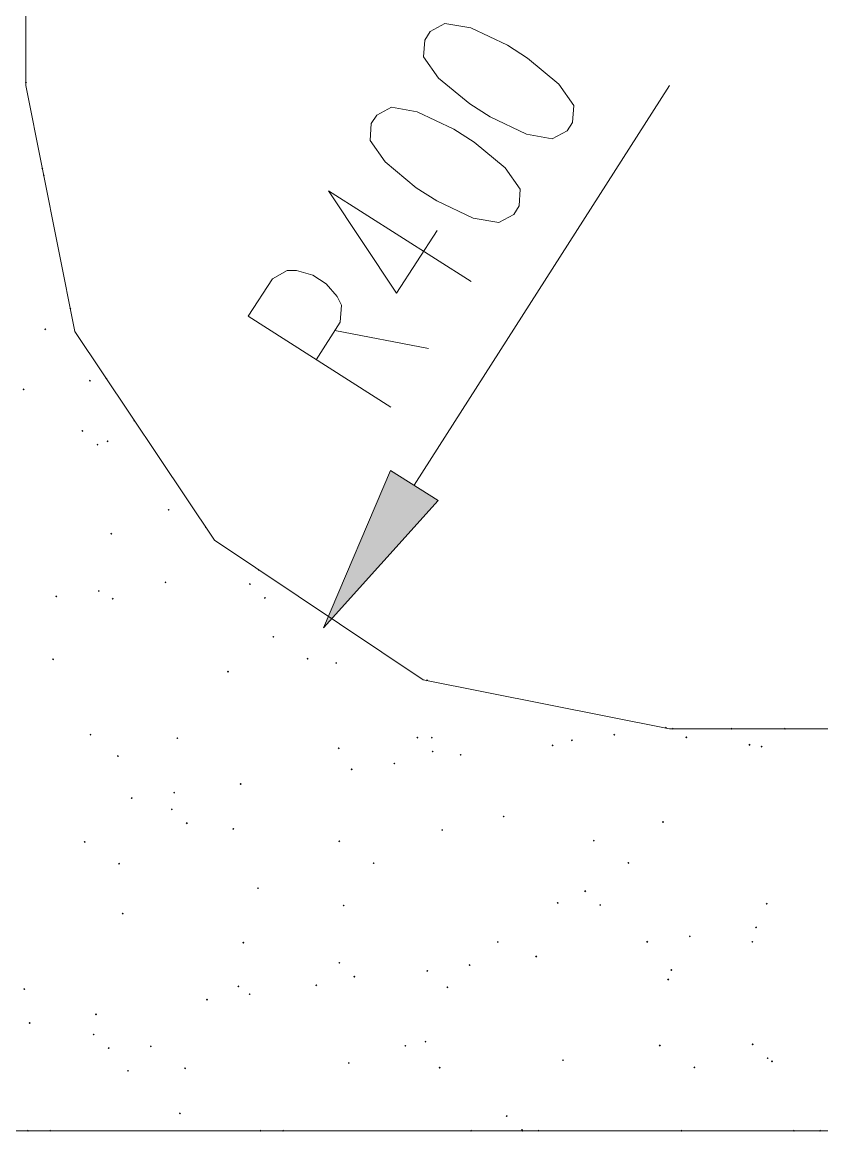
# Model space of a CAD drawing. Header units: millimetres. Extents: x 0 to 414, y 0 to 292.
# Drawn here: x 294.47 to 304.25, y 173.07 to 186.66 of the extents above; entities that cross this region are included whole.
import ezdxf

# ---------------------------------------------------------------- set-up
doc = ezdxf.new("R2010")
doc.units = ezdxf.units.MM

msp = doc.modelspace()

# ---------------------------------------------------------------- hatches: boundary and pattern name
h = msp.add_hatch(color=0)
h.dxf.hatch_style = 2
h.paths.add_polyline_path([(294.513, 185.907892), (294.499947, 185.920944), (294.513, 185.933997), (294.526053, 185.920944)])
h = msp.add_hatch(color=0)
h.dxf.hatch_style = 2
h.paths.add_polyline_path([(294.714083, 184.853086), (294.701031, 184.866139), (294.714083, 184.879192), (294.727136, 184.866139)])
h = msp.add_hatch(color=0)
h.dxf.hatch_style = 2
h.paths.add_polyline_path([(294.714083, 184.853086), (294.701031, 184.866139), (294.714083, 184.879192), (294.727136, 184.866139)])
h = msp.add_hatch(color=0)
h.dxf.hatch_style = 2
h.paths.add_polyline_path([(294.731722, 184.768419), (294.718669, 184.781472), (294.731722, 184.794525), (294.744775, 184.781472)])
h = msp.add_hatch(color=0)
h.dxf.hatch_style = 2
h.paths.add_polyline_path([(295.056278, 183.138586), (295.043225, 183.151639), (295.056278, 183.164692), (295.069331, 183.151639)])
h = msp.add_hatch(color=0)
h.dxf.hatch_style = 2
h.paths.add_polyline_path([(295.056278, 183.138586), (295.043225, 183.151639), (295.056278, 183.164692), (295.069331, 183.151639)])
h = msp.add_hatch(color=0)
h.dxf.hatch_style = 2
h.paths.add_polyline_path([(294.749361, 182.884586), (294.736308, 182.897639), (294.749361, 182.910692), (294.762414, 182.897639)])
h = msp.add_hatch(color=0)
h.dxf.hatch_style = 2
h.paths.add_polyline_path([(295.296167, 182.253114), (295.283114, 182.266167), (295.296167, 182.279219), (295.309219, 182.266167)])
h = msp.add_hatch(color=0)
h.dxf.hatch_style = 2
h.paths.add_polyline_path([(295.49725, 182.281336), (295.484197, 182.294389), (295.49725, 182.307442), (295.510303, 182.294389)])
h = msp.add_hatch(color=0)
h.dxf.hatch_style = 2
h.paths.add_polyline_path([(294.484778, 182.147281), (294.471725, 182.160333), (294.484778, 182.173386), (294.497831, 182.160333)])
h = msp.add_hatch(color=0)
h.dxf.hatch_style = 2
h.paths.add_polyline_path([(295.839444, 181.762753), (295.826392, 181.775806), (295.839444, 181.788858), (295.852497, 181.775806)])
h = msp.add_hatch(color=0)
h.dxf.hatch_style = 2
h.paths.add_polyline_path([(295.204444, 181.639281), (295.191392, 181.652333), (295.204444, 181.665386), (295.217497, 181.652333)])
h = msp.add_hatch(color=0)
h.dxf.hatch_style = 2
h.paths.add_polyline_path([(295.387889, 181.469947), (295.374836, 181.483), (295.387889, 181.496053), (295.400942, 181.483)])
h = msp.add_hatch(color=0)
h.dxf.hatch_style = 2
h.paths.add_polyline_path([(295.511361, 181.512281), (295.498308, 181.525333), (295.511361, 181.538386), (295.524414, 181.525333)])
h = msp.add_hatch(color=0)
h.dxf.hatch_style = 2
h.paths.add_polyline_path([(298.975639, 181.169028), (298.153667, 179.239333), (299.557722, 180.798611)])
h = msp.add_hatch(color=0)
h.dxf.hatch_style = 2
h.paths.add_polyline_path([(296.25925, 180.672669), (296.246197, 180.685722), (296.25925, 180.698775), (296.272303, 180.685722)])
h = msp.add_hatch(color=0)
h.dxf.hatch_style = 2
h.paths.add_polyline_path([(295.557222, 180.379864), (295.544169, 180.392917), (295.557222, 180.405969), (295.570275, 180.392917)])
h = msp.add_hatch(color=0)
h.dxf.hatch_style = 2
h.paths.add_polyline_path([(296.714333, 180.457475), (296.701281, 180.470528), (296.714333, 180.483581), (296.727386, 180.470528)])
h = msp.add_hatch(color=0)
h.dxf.hatch_style = 2
h.paths.add_polyline_path([(297.363444, 179.935364), (297.350392, 179.948417), (297.363444, 179.961469), (297.376497, 179.948417)])
h = msp.add_hatch(color=0)
h.dxf.hatch_style = 2
h.paths.add_polyline_path([(295.405528, 179.677836), (295.392475, 179.690889), (295.405528, 179.703942), (295.418581, 179.690889)])
h = msp.add_hatch(color=0)
h.dxf.hatch_style = 2
h.paths.add_polyline_path([(296.220444, 179.783669), (296.207392, 179.796722), (296.220444, 179.809775), (296.233497, 179.796722)])
h = msp.add_hatch(color=0)
h.dxf.hatch_style = 2
h.paths.add_polyline_path([(297.254083, 179.762503), (297.241031, 179.775556), (297.254083, 179.788608), (297.267136, 179.775556)])
h = msp.add_hatch(color=0)
h.dxf.hatch_style = 2
h.paths.add_polyline_path([(294.883417, 179.610808), (294.870364, 179.623861), (294.883417, 179.636914), (294.896469, 179.623861)])
h = msp.add_hatch(color=0)
h.dxf.hatch_style = 2
h.paths.add_polyline_path([(295.574861, 179.582586), (295.561808, 179.595639), (295.574861, 179.608692), (295.587914, 179.595639)])
h = msp.add_hatch(color=0)
h.dxf.hatch_style = 2
h.paths.add_polyline_path([(297.437528, 179.593169), (297.424475, 179.606222), (297.437528, 179.619275), (297.450581, 179.606222)])
h = msp.add_hatch(color=0)
h.dxf.hatch_style = 2
h.paths.add_polyline_path([(297.539833, 179.116919), (297.526781, 179.129972), (297.539833, 179.143025), (297.552886, 179.129972)])
h = msp.add_hatch(color=0)
h.dxf.hatch_style = 2
h.paths.add_polyline_path([(294.844611, 178.841753), (294.831558, 178.854806), (294.844611, 178.867858), (294.857664, 178.854806)])
h = msp.add_hatch(color=0)
h.dxf.hatch_style = 2
h.paths.add_polyline_path([(297.959639, 178.848808), (297.946586, 178.861861), (297.959639, 178.874914), (297.972692, 178.861861)])
h = msp.add_hatch(color=0)
h.dxf.hatch_style = 2
h.paths.add_polyline_path([(298.308889, 178.795892), (298.295836, 178.808944), (298.308889, 178.821997), (298.321942, 178.808944)])
h = msp.add_hatch(color=0)
h.dxf.hatch_style = 2
h.paths.add_polyline_path([(296.985972, 178.690058), (296.972919, 178.703111), (296.985972, 178.716164), (296.999025, 178.703111)])
h = msp.add_hatch(color=0)
h.dxf.hatch_style = 2
h.paths.add_polyline_path([(299.420139, 178.584225), (299.407086, 178.597278), (299.420139, 178.610331), (299.433192, 178.597278)])
h = msp.add_hatch(color=0)
h.dxf.hatch_style = 2
h.paths.add_polyline_path([(299.420139, 178.584225), (299.407086, 178.597278), (299.420139, 178.610331), (299.433192, 178.597278)])
h = msp.add_hatch(color=0)
h.dxf.hatch_style = 2
h.paths.add_polyline_path([(295.303222, 177.917475), (295.290169, 177.930528), (295.303222, 177.943581), (295.316275, 177.930528)])
h = msp.add_hatch(color=0)
h.dxf.hatch_style = 2
h.paths.add_polyline_path([(301.713194, 177.917475), (301.700142, 177.930528), (301.713194, 177.943581), (301.726247, 177.930528)])
h = msp.add_hatch(color=0)
h.dxf.hatch_style = 2
h.paths.add_polyline_path([(302.344667, 178.002142), (302.331614, 178.015194), (302.344667, 178.028247), (302.357719, 178.015194)])
h = msp.add_hatch(color=0)
h.dxf.hatch_style = 2
h.paths.add_polyline_path([(302.344667, 178.002142), (302.331614, 178.015194), (302.344667, 178.028247), (302.357719, 178.015194)])
h = msp.add_hatch(color=0)
h.dxf.hatch_style = 2
h.paths.add_polyline_path([(302.429333, 177.991558), (302.416281, 178.004611), (302.429333, 178.017664), (302.442386, 178.004611)])
h = msp.add_hatch(color=0)
h.dxf.hatch_style = 2
h.paths.add_polyline_path([(302.429333, 177.991558), (302.416281, 178.004611), (302.429333, 178.017664), (302.442386, 178.004611)])
h = msp.add_hatch(color=0)
h.dxf.hatch_style = 2
h.paths.add_polyline_path([(303.149, 177.991558), (303.135947, 178.004611), (303.149, 178.017664), (303.162053, 178.004611)])
h = msp.add_hatch(color=0)
h.dxf.hatch_style = 2
h.paths.add_polyline_path([(303.149, 177.991558), (303.135947, 178.004611), (303.149, 178.017664), (303.162053, 178.004611)])
h = msp.add_hatch(color=0)
h.dxf.hatch_style = 2
h.paths.add_polyline_path([(303.801639, 177.991558), (303.788586, 178.004611), (303.801639, 178.017664), (303.814692, 178.004611)])
h = msp.add_hatch(color=0)
h.dxf.hatch_style = 2
h.paths.add_polyline_path([(296.365083, 177.875142), (296.352031, 177.888194), (296.365083, 177.901247), (296.378136, 177.888194)])
h = msp.add_hatch(color=0)
h.dxf.hatch_style = 2
h.paths.add_polyline_path([(298.340639, 177.751669), (298.327586, 177.764722), (298.340639, 177.777775), (298.353692, 177.764722)])
h = msp.add_hatch(color=0)
h.dxf.hatch_style = 2
h.paths.add_polyline_path([(299.303722, 177.882197), (299.290669, 177.89525), (299.303722, 177.908303), (299.316775, 177.89525)])
h = msp.add_hatch(color=0)
h.dxf.hatch_style = 2
h.paths.add_polyline_path([(299.480111, 177.882197), (299.467058, 177.89525), (299.480111, 177.908303), (299.493164, 177.89525)])
h = msp.add_hatch(color=0)
h.dxf.hatch_style = 2
h.paths.add_polyline_path([(300.95825, 177.786947), (300.945197, 177.8), (300.95825, 177.813053), (300.971303, 177.8)])
h = msp.add_hatch(color=0)
h.dxf.hatch_style = 2
h.paths.add_polyline_path([(301.194611, 177.850447), (301.181558, 177.8635), (301.194611, 177.876553), (301.207664, 177.8635)])
h = msp.add_hatch(color=0)
h.dxf.hatch_style = 2
h.paths.add_polyline_path([(302.595139, 177.885725), (302.582086, 177.898778), (302.595139, 177.911831), (302.608192, 177.898778)])
h = msp.add_hatch(color=0)
h.dxf.hatch_style = 2
h.paths.add_polyline_path([(303.367722, 177.794003), (303.354669, 177.807056), (303.367722, 177.820108), (303.380775, 177.807056)])
h = msp.add_hatch(color=0)
h.dxf.hatch_style = 2
h.paths.add_polyline_path([(303.515889, 177.772836), (303.502836, 177.785889), (303.515889, 177.798942), (303.528942, 177.785889)])
h = msp.add_hatch(color=0)
h.dxf.hatch_style = 2
h.paths.add_polyline_path([(295.638361, 177.656419), (295.625308, 177.669472), (295.638361, 177.682525), (295.651414, 177.669472)])
h = msp.add_hatch(color=0)
h.dxf.hatch_style = 2
h.paths.add_polyline_path([(299.490694, 177.712864), (299.477642, 177.725917), (299.490694, 177.738969), (299.503747, 177.725917)])
h = msp.add_hatch(color=0)
h.dxf.hatch_style = 2
h.paths.add_polyline_path([(299.832889, 177.670531), (299.819836, 177.683583), (299.832889, 177.696636), (299.845942, 177.683583)])
h = msp.add_hatch(color=0)
h.dxf.hatch_style = 2
h.paths.add_polyline_path([(298.499389, 177.494142), (298.486336, 177.507194), (298.499389, 177.520247), (298.512442, 177.507194)])
h = msp.add_hatch(color=0)
h.dxf.hatch_style = 2
h.paths.add_polyline_path([(299.0215, 177.564697), (299.008447, 177.57775), (299.0215, 177.590803), (299.034553, 177.57775)])
h = msp.add_hatch(color=0)
h.dxf.hatch_style = 2
h.paths.add_polyline_path([(296.326278, 177.208392), (296.313225, 177.221444), (296.326278, 177.234497), (296.339331, 177.221444)])
h = msp.add_hatch(color=0)
h.dxf.hatch_style = 2
h.paths.add_polyline_path([(297.141194, 177.314225), (297.128142, 177.327278), (297.141194, 177.340331), (297.154247, 177.327278)])
h = msp.add_hatch(color=0)
h.dxf.hatch_style = 2
h.paths.add_polyline_path([(295.807694, 177.141364), (295.794642, 177.154417), (295.807694, 177.167469), (295.820747, 177.154417)])
h = msp.add_hatch(color=0)
h.dxf.hatch_style = 2
h.paths.add_polyline_path([(296.298056, 177.003781), (296.285003, 177.016833), (296.298056, 177.029886), (296.311108, 177.016833)])
h = msp.add_hatch(color=0)
h.dxf.hatch_style = 2
h.paths.add_polyline_path([(296.4815, 176.834447), (296.468447, 176.8475), (296.4815, 176.860553), (296.494553, 176.8475)])
h = msp.add_hatch(color=0)
h.dxf.hatch_style = 2
h.paths.add_polyline_path([(300.358528, 176.915586), (300.345475, 176.928639), (300.358528, 176.941692), (300.371581, 176.928639)])
h = msp.add_hatch(color=0)
h.dxf.hatch_style = 2
h.paths.add_polyline_path([(302.309389, 176.848558), (302.296336, 176.861611), (302.309389, 176.874664), (302.322442, 176.861611)])
h = msp.add_hatch(color=0)
h.dxf.hatch_style = 2
h.paths.add_polyline_path([(297.049472, 176.763892), (297.036419, 176.776944), (297.049472, 176.789997), (297.062525, 176.776944)])
h = msp.add_hatch(color=0)
h.dxf.hatch_style = 2
h.paths.add_polyline_path([(299.607111, 176.749781), (299.594058, 176.762833), (299.607111, 176.775886), (299.620164, 176.762833)])
h = msp.add_hatch(color=0)
h.dxf.hatch_style = 2
h.paths.add_polyline_path([(295.232667, 176.605142), (295.219614, 176.618194), (295.232667, 176.631247), (295.245719, 176.618194)])
h = msp.add_hatch(color=0)
h.dxf.hatch_style = 2
h.paths.add_polyline_path([(298.347694, 176.612197), (298.334642, 176.62525), (298.347694, 176.638303), (298.360747, 176.62525)])
h = msp.add_hatch(color=0)
h.dxf.hatch_style = 2
h.paths.add_polyline_path([(301.462722, 176.619253), (301.449669, 176.632306), (301.462722, 176.645358), (301.475775, 176.632306)])
h = msp.add_hatch(color=0)
h.dxf.hatch_style = 2
h.paths.add_polyline_path([(295.652472, 176.337031), (295.639419, 176.350083), (295.652472, 176.363136), (295.665525, 176.350083)])
h = msp.add_hatch(color=0)
h.dxf.hatch_style = 2
h.paths.add_polyline_path([(298.7675, 176.344086), (298.754447, 176.357139), (298.7675, 176.370192), (298.780553, 176.357139)])
h = msp.add_hatch(color=0)
h.dxf.hatch_style = 2
h.paths.add_polyline_path([(301.886056, 176.347614), (301.873003, 176.360667), (301.886056, 176.373719), (301.899108, 176.360667)])
h = msp.add_hatch(color=0)
h.dxf.hatch_style = 2
h.paths.add_polyline_path([(297.352861, 176.037169), (297.339808, 176.050222), (297.352861, 176.063275), (297.365914, 176.050222)])
h = msp.add_hatch(color=0)
h.dxf.hatch_style = 2
h.paths.add_polyline_path([(301.356889, 176.001892), (301.343836, 176.014944), (301.356889, 176.027997), (301.369942, 176.014944)])
h = msp.add_hatch(color=0)
h.dxf.hatch_style = 2
h.paths.add_polyline_path([(301.02175, 175.857253), (301.008697, 175.870306), (301.02175, 175.883358), (301.034803, 175.870306)])
h = msp.add_hatch(color=0)
h.dxf.hatch_style = 2
h.paths.add_polyline_path([(295.698333, 175.726725), (295.685281, 175.739778), (295.698333, 175.752831), (295.711386, 175.739778)])
h = msp.add_hatch(color=0)
h.dxf.hatch_style = 2
h.paths.add_polyline_path([(298.400611, 175.825503), (298.387558, 175.838556), (298.400611, 175.851608), (298.413664, 175.838556)])
h = msp.add_hatch(color=0)
h.dxf.hatch_style = 2
h.paths.add_polyline_path([(301.540333, 175.832558), (301.527281, 175.845611), (301.540333, 175.858664), (301.553386, 175.845611)])
h = msp.add_hatch(color=0)
h.dxf.hatch_style = 2
h.paths.add_polyline_path([(303.579389, 175.846669), (303.566336, 175.859722), (303.579389, 175.872775), (303.592442, 175.859722)])
h = msp.add_hatch(color=0)
h.dxf.hatch_style = 2
h.paths.add_polyline_path([(302.637472, 175.448031), (302.624419, 175.461083), (302.637472, 175.474136), (302.650525, 175.461083)])
h = msp.add_hatch(color=0)
h.dxf.hatch_style = 2
h.paths.add_polyline_path([(303.448861, 175.557392), (303.435808, 175.570444), (303.448861, 175.583497), (303.461914, 175.570444)])
h = msp.add_hatch(color=0)
h.dxf.hatch_style = 2
h.paths.add_polyline_path([(297.172944, 175.370419), (297.159892, 175.383472), (297.172944, 175.396525), (297.185997, 175.383472)])
h = msp.add_hatch(color=0)
h.dxf.hatch_style = 2
h.paths.add_polyline_path([(300.287972, 175.377475), (300.274919, 175.390528), (300.287972, 175.403581), (300.301025, 175.390528)])
h = msp.add_hatch(color=0)
h.dxf.hatch_style = 2
h.paths.add_polyline_path([(302.115361, 175.381003), (302.102308, 175.394056), (302.115361, 175.407108), (302.128414, 175.394056)])
h = msp.add_hatch(color=0)
h.dxf.hatch_style = 2
h.paths.add_polyline_path([(303.403, 175.381003), (303.389947, 175.394056), (303.403, 175.407108), (303.416053, 175.394056)])
h = msp.add_hatch(color=0)
h.dxf.hatch_style = 2
h.paths.add_polyline_path([(300.757167, 175.201086), (300.744114, 175.214139), (300.757167, 175.227192), (300.770219, 175.214139)])
h = msp.add_hatch(color=0)
h.dxf.hatch_style = 2
h.paths.add_polyline_path([(298.347694, 175.123475), (298.334642, 175.136528), (298.347694, 175.149581), (298.360747, 175.136528)])
h = msp.add_hatch(color=0)
h.dxf.hatch_style = 2
h.paths.add_polyline_path([(299.94225, 175.095253), (299.929197, 175.108306), (299.94225, 175.121358), (299.955303, 175.108306)])
h = msp.add_hatch(color=0)
h.dxf.hatch_style = 2
h.paths.add_polyline_path([(302.411694, 175.035281), (302.398642, 175.048333), (302.411694, 175.061386), (302.424747, 175.048333)])
h = msp.add_hatch(color=0)
h.dxf.hatch_style = 2
h.paths.add_polyline_path([(298.531139, 174.954142), (298.518086, 174.967194), (298.531139, 174.980247), (298.544192, 174.967194)])
h = msp.add_hatch(color=0)
h.dxf.hatch_style = 2
h.paths.add_polyline_path([(299.423667, 175.024697), (299.410614, 175.03775), (299.423667, 175.050803), (299.436719, 175.03775)])
h = msp.add_hatch(color=0)
h.dxf.hatch_style = 2
h.paths.add_polyline_path([(302.372889, 174.918864), (302.359836, 174.931917), (302.372889, 174.944969), (302.385942, 174.931917)])
h = msp.add_hatch(color=0)
h.dxf.hatch_style = 2
h.paths.add_polyline_path([(294.491833, 174.802447), (294.478781, 174.8155), (294.491833, 174.828553), (294.504886, 174.8155)])
h = msp.add_hatch(color=0)
h.dxf.hatch_style = 2
h.paths.add_polyline_path([(297.112972, 174.834197), (297.099919, 174.84725), (297.112972, 174.860303), (297.126025, 174.84725)])
h = msp.add_hatch(color=0)
h.dxf.hatch_style = 2
h.paths.add_polyline_path([(298.065472, 174.848308), (298.052419, 174.861361), (298.065472, 174.874414), (298.078525, 174.861361)])
h = msp.add_hatch(color=0)
h.dxf.hatch_style = 2
h.paths.add_polyline_path([(299.670611, 174.823614), (299.657558, 174.836667), (299.670611, 174.849719), (299.683664, 174.836667)])
h = msp.add_hatch(color=0)
h.dxf.hatch_style = 2
h.paths.add_polyline_path([(296.728444, 174.671919), (296.715392, 174.684972), (296.728444, 174.698025), (296.741497, 174.684972)])
h = msp.add_hatch(color=0)
h.dxf.hatch_style = 2
h.paths.add_polyline_path([(297.250556, 174.738947), (297.237503, 174.752), (297.250556, 174.765053), (297.263608, 174.752)])
h = msp.add_hatch(color=0)
h.dxf.hatch_style = 2
h.paths.add_polyline_path([(295.37025, 174.492003), (295.357197, 174.505056), (295.37025, 174.518108), (295.383303, 174.505056)])
h = msp.add_hatch(color=0)
h.dxf.hatch_style = 2
h.paths.add_polyline_path([(294.558861, 174.386169), (294.545808, 174.399222), (294.558861, 174.412275), (294.571914, 174.399222)])
h = msp.add_hatch(color=0)
h.dxf.hatch_style = 2
h.paths.add_polyline_path([(295.342028, 174.245058), (295.328975, 174.258111), (295.342028, 174.271164), (295.355081, 174.258111)])
h = msp.add_hatch(color=0)
h.dxf.hatch_style = 2
h.paths.add_polyline_path([(296.040528, 174.100419), (296.027475, 174.113472), (296.040528, 174.126525), (296.053581, 174.113472)])
h = msp.add_hatch(color=0)
h.dxf.hatch_style = 2
h.paths.add_polyline_path([(299.155556, 174.107475), (299.142503, 174.120528), (299.155556, 174.133581), (299.168608, 174.120528)])
h = msp.add_hatch(color=0)
h.dxf.hatch_style = 2
h.paths.add_polyline_path([(299.4025, 174.156864), (299.389447, 174.169917), (299.4025, 174.182969), (299.415553, 174.169917)])
h = msp.add_hatch(color=0)
h.dxf.hatch_style = 2
h.paths.add_polyline_path([(302.270583, 174.111003), (302.257531, 174.124056), (302.270583, 174.137108), (302.283636, 174.124056)])
h = msp.add_hatch(color=0)
h.dxf.hatch_style = 2
h.paths.add_polyline_path([(303.406528, 174.125114), (303.393475, 174.138167), (303.406528, 174.151219), (303.419581, 174.138167)])
h = msp.add_hatch(color=0)
h.dxf.hatch_style = 2
h.paths.add_polyline_path([(295.525472, 174.079253), (295.512419, 174.092306), (295.525472, 174.105358), (295.538525, 174.092306)])
h = msp.add_hatch(color=0)
h.dxf.hatch_style = 2
h.paths.add_polyline_path([(303.589972, 173.955781), (303.576919, 173.968833), (303.589972, 173.981886), (303.603025, 173.968833)])
h = msp.add_hatch(color=0)
h.dxf.hatch_style = 2
h.paths.add_polyline_path([(296.460333, 173.832308), (296.447281, 173.845361), (296.460333, 173.858414), (296.473386, 173.845361)])
h = msp.add_hatch(color=0)
h.dxf.hatch_style = 2
h.paths.add_polyline_path([(298.464111, 173.895808), (298.451058, 173.908861), (298.464111, 173.921914), (298.477164, 173.908861)])
h = msp.add_hatch(color=0)
h.dxf.hatch_style = 2
h.paths.add_polyline_path([(299.575361, 173.839364), (299.562308, 173.852417), (299.575361, 173.865469), (299.588414, 173.852417)])
h = msp.add_hatch(color=0)
h.dxf.hatch_style = 2
h.paths.add_polyline_path([(301.08525, 173.931086), (301.072197, 173.944139), (301.08525, 173.957192), (301.098303, 173.944139)])
h = msp.add_hatch(color=0)
h.dxf.hatch_style = 2
h.paths.add_polyline_path([(302.693917, 173.842892), (302.680864, 173.855944), (302.693917, 173.868997), (302.706969, 173.855944)])
h = msp.add_hatch(color=0)
h.dxf.hatch_style = 2
h.paths.add_polyline_path([(303.642889, 173.916975), (303.629836, 173.930028), (303.642889, 173.943081), (303.655942, 173.930028)])
h = msp.add_hatch(color=0)
h.dxf.hatch_style = 2
h.paths.add_polyline_path([(295.761833, 173.800558), (295.748781, 173.813611), (295.761833, 173.826664), (295.774886, 173.813611)])
h = msp.add_hatch(color=0)
h.dxf.hatch_style = 2
h.paths.add_polyline_path([(296.396833, 173.278447), (296.383781, 173.2915), (296.396833, 173.304553), (296.409886, 173.2915)])
h = msp.add_hatch(color=0)
h.dxf.hatch_style = 2
h.paths.add_polyline_path([(300.397333, 173.246697), (300.384281, 173.25975), (300.397333, 173.272803), (300.410386, 173.25975)])
h = msp.add_hatch(color=0)
h.dxf.hatch_style = 2
h.paths.add_polyline_path([(294.537694, 173.066781), (294.524642, 173.079833), (294.537694, 173.092886), (294.550747, 173.079833)])
h = msp.add_hatch(color=0)
h.dxf.hatch_style = 2
h.paths.add_polyline_path([(294.809333, 173.066781), (294.796281, 173.079833), (294.809333, 173.092886), (294.822386, 173.079833)])
h = msp.add_hatch(color=0)
h.dxf.hatch_style = 2
h.paths.add_polyline_path([(297.384611, 173.066781), (297.371558, 173.079833), (297.384611, 173.092886), (297.397664, 173.079833)])
h = msp.add_hatch(color=0)
h.dxf.hatch_style = 2
h.paths.add_polyline_path([(297.384611, 173.066781), (297.371558, 173.079833), (297.384611, 173.092886), (297.397664, 173.079833)])
h = msp.add_hatch(color=0)
h.dxf.hatch_style = 2
h.paths.add_polyline_path([(297.384611, 173.066781), (297.371558, 173.079833), (297.384611, 173.092886), (297.397664, 173.079833)])
h = msp.add_hatch(color=0)
h.dxf.hatch_style = 2
h.paths.add_polyline_path([(297.659778, 173.066781), (297.646725, 173.079833), (297.659778, 173.092886), (297.672831, 173.079833)])
h = msp.add_hatch(color=0)
h.dxf.hatch_style = 2
h.paths.add_polyline_path([(299.959889, 173.066781), (299.946836, 173.079833), (299.959889, 173.092886), (299.972942, 173.079833)])
h = msp.add_hatch(color=0)
h.dxf.hatch_style = 2
h.paths.add_polyline_path([(299.959889, 173.066781), (299.946836, 173.079833), (299.959889, 173.092886), (299.972942, 173.079833)])
h = msp.add_hatch(color=0)
h.dxf.hatch_style = 2
h.paths.add_polyline_path([(300.584306, 173.077364), (300.571253, 173.090417), (300.584306, 173.103469), (300.597358, 173.090417)])
h = msp.add_hatch(color=0)
h.dxf.hatch_style = 2
h.paths.add_polyline_path([(300.591361, 173.066781), (300.578308, 173.079833), (300.591361, 173.092886), (300.604414, 173.079833)])
h = msp.add_hatch(color=0)
h.dxf.hatch_style = 2
h.paths.add_polyline_path([(300.785389, 173.066781), (300.772336, 173.079833), (300.785389, 173.092886), (300.798442, 173.079833)])
h = msp.add_hatch(color=0)
h.dxf.hatch_style = 2
h.paths.add_polyline_path([(302.535167, 173.066781), (302.522114, 173.079833), (302.535167, 173.092886), (302.548219, 173.079833)])
h = msp.add_hatch(color=0)
h.dxf.hatch_style = 2
h.paths.add_polyline_path([(303.911, 173.066781), (303.897947, 173.079833), (303.911, 173.092886), (303.924053, 173.079833)])
h = msp.add_hatch(color=0)
h.dxf.hatch_style = 2
h.paths.add_polyline_path([(304.232028, 173.066781), (304.218975, 173.079833), (304.232028, 173.092886), (304.245081, 173.079833)])

# ---------------------------------------------------------------- linework, layer by layer
at = {"color": 0, "lineweight": 0}
for points in [[(294.513, 190.806917), (294.513, 185.882139)], [(294.513, 185.882139), (295.112722, 182.869417), (296.820167, 180.311778), (299.374278, 178.604333), (302.390528, 178.004611)], [(302.390528, 185.882139), (299.264917, 180.985583)], [(298.217167, 184.5945), (299.049722, 183.338611), (299.543611, 184.107667)], [(298.217167, 184.5945), (299.959889, 183.48325)], [(297.232917, 183.056389), (297.52925, 183.515), (297.709167, 183.617306), (297.825583, 183.617306), (298.023139, 183.560861), (298.188944, 183.455028), (298.323, 183.299806), (298.375917, 183.193972), (298.358278, 182.985833), (298.065472, 182.523694)], [(297.232917, 183.056389), (298.979167, 181.941611)], [(298.294778, 182.883528), (299.437778, 182.661278)], [(317.020222, 178.004611), (302.390528, 178.004611)], [(318.163222, 173.079833), (288.95675, 173.079833)]]:
    msp.add_lwpolyline(points, dxfattribs=at)
for points in [[(299.395444, 186.439528), (299.377806, 186.234917), (299.56125, 185.973861), (299.945778, 185.656361), (300.192722, 185.497611), (300.64075, 185.285944), (300.954722, 185.2295), (301.138167, 185.328278), (301.201667, 185.430583), (301.219306, 185.638722), (301.035861, 185.899778), (300.651333, 186.217278), (300.404389, 186.376028), (299.956361, 186.587694), (299.638861, 186.644139), (299.458944, 186.545361)], [(298.739278, 185.416472), (298.725167, 185.208333), (298.908611, 184.947278), (299.289611, 184.629778), (299.540083, 184.471028), (299.988111, 184.259361), (300.302083, 184.202917), (300.482, 184.301694), (300.549028, 184.407528), (300.563139, 184.612139), (300.379694, 184.873194), (299.998694, 185.190694), (299.748222, 185.349444), (299.300194, 185.561111), (298.986222, 185.617556), (298.806306, 185.518778)], [(298.975639, 181.169028), (298.153667, 179.239333), (299.557722, 180.798611)]]:
    msp.add_lwpolyline(points, close=True, dxfattribs=at)

doc.saveas('drawing.dxf')
